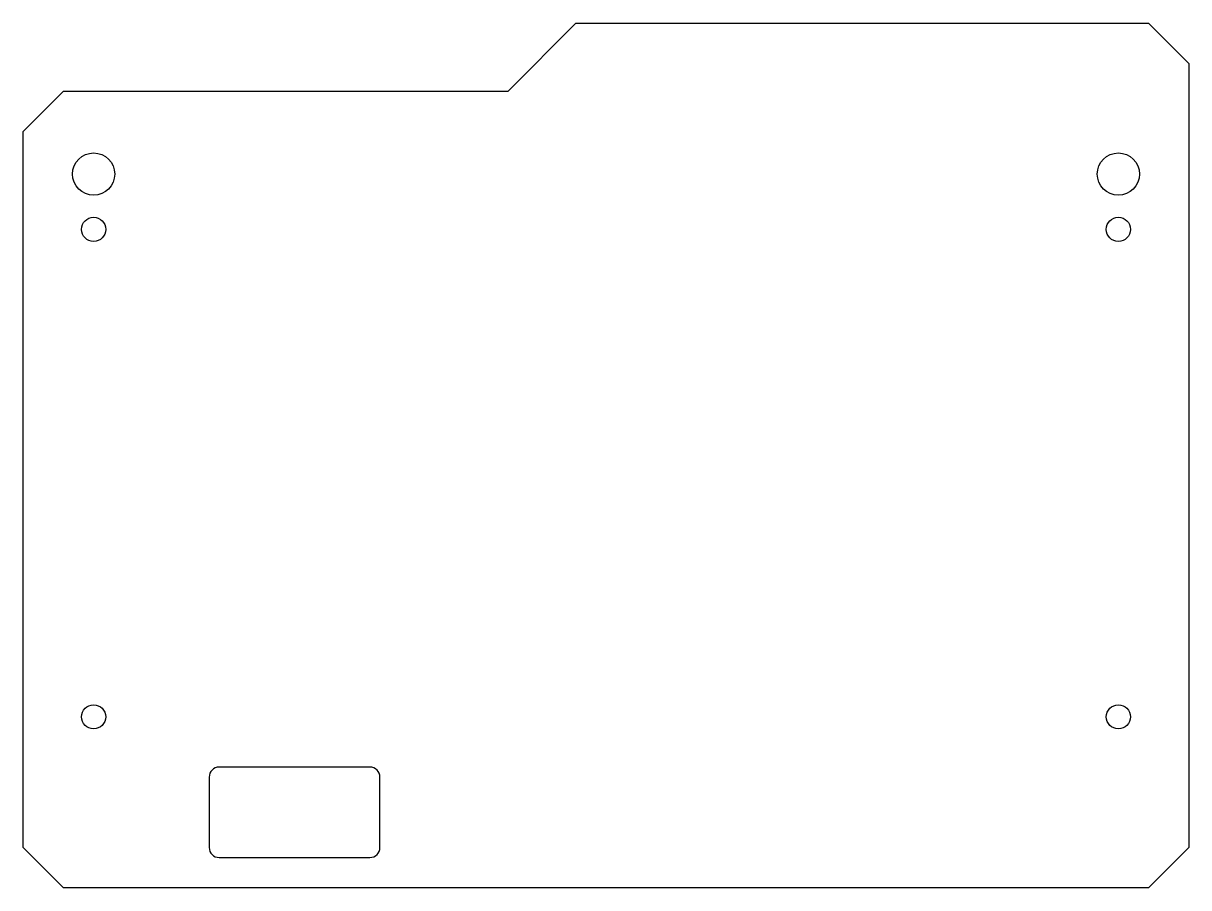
# Model space of a CAD drawing. Header units: millimetres. Extents: x -58 to 58, y -43 to 43.
import ezdxf

# ---------------------------------------------------------------- set-up
doc = ezdxf.new("R2010")
doc.units = ezdxf.units.MM

msp = doc.modelspace()

# ---------------------------------------------------------------- linework, layer by layer
for p, q in [((-9.75, 36.25), (-3, 43)), ((-3, 43), (54, 43)), ((54, 43), (58, 39)), ((58, 39), (58, -39)), ((-58, 32.25), (-54, 36.25)), ((-54, 36.25), (-9.75, 36.25)), ((-58, -39), (-58, 32.25)), ((-23.5, -31), (-38.5, -31)), ((-39.5, -32), (-39.5, -39)), ((-22.5, -39), (-22.5, -32)), ((-54, -43), (-58, -39)), ((58, -39), (54, -43)), ((-38.5, -40), (-23.5, -40)), ((54, -43), (-54, -43))]:
    msp.add_line(p, q)
for centre, radius in [((-51, 28), 2.1), ((51, 28), 2.1), ((-51, 22.5), 1.2), ((51, 22.5), 1.2), ((-51, -26), 1.2), ((51, -26), 1.2)]:
    msp.add_circle(centre, radius)
for centre, start, end in [((-38.5, -32), -270, -180), ((-23.5, -32), -360, -270), ((-38.5, -39), -180, -90), ((-23.5, -39), -90, 0)]:
    msp.add_arc(centre, 1, start, end)

doc.saveas('drawing.dxf')
